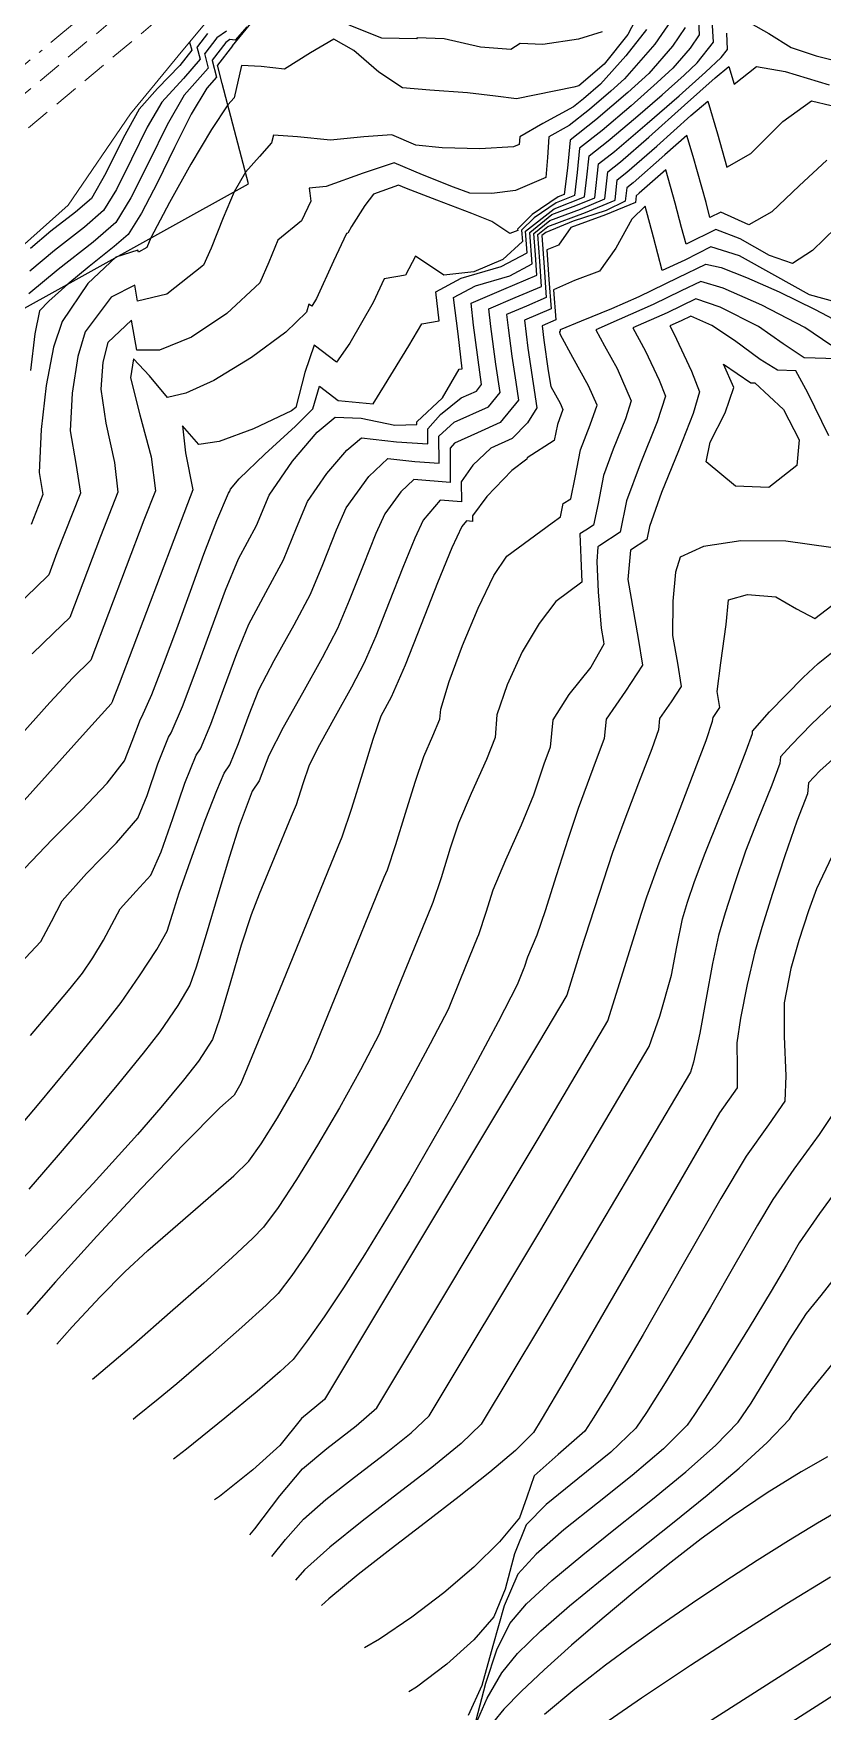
# Model space of a CAD drawing. Header units: millimetres. Extents: x -335 to 64136, y 248 to 109842.
# Drawn here: x -212.85 to -192.36, y 428.72 to 472.29 of the extents above; entities that cross this region are included whole.
import ezdxf

# ---------------------------------------------------------------- set-up
doc = ezdxf.new("R2010")
doc.units = ezdxf.units.MM
doc.header["$MEASUREMENT"] = 0
doc.linetypes.add('ACAD_ISO04W100', pattern=[30, 24, -3, 0, -3])
doc.linetypes.add('NASCOSTA', pattern=[9.525, 6.35, -3.175])
for name, color, linetype in [('curve livello 5m', 7, 'Continuous'), ('LIN010TR', 2, 'NASCOSTA'), ('LIN018TR', 6, 'NASCOSTA'), ('Per+Mod Surf', 7, 'Continuous'), ('sezioni', 7, 'Continuous'), ('TalusHautBas', 7, 'Continuous')]:
    doc.layers.add(name, color=color, linetype=linetype)
doc.layers.add('no_plot', color=5, linetype='Continuous', plot=False)

msp = doc.modelspace()

# ---------------------------------------------------------------- linework, layer by layer
at = {"layer": 'curve livello 5m', "color": 2, "flags": 128}
for points in [[(-197.02702, 473.00809), (-197.41476, 472.26063), (-198.02801, 471.49092), (-198.68281, 470.92987), (-198.68281, 470.92987), (-198.82037, 470.90064), (-200.30177, 470.59791), (-200.84823, 470.66119), (-201.57638, 470.75021), (-201.57638, 470.75021), (-202.55444, 470.82105), (-203.2622, 470.87741), (-203.2622, 470.87741), (-203.87698, 471.28689), (-204.53298, 471.84883), (-205.05023, 472.13931), (-205.05023, 472.13931), (-205.65735, 471.78775), (-206.32863, 471.36384), (-206.32863, 471.36384), (-206.93463, 471.43208), (-207.44922, 471.46293), (-207.44922, 471.46293), (-207.64153, 470.62224), (-207.80511, 470.43947), (-208.22856, 469.79411), (-208.76461, 468.89431), (-209.31974, 467.90222), (-209.80041, 466.98002), (-209.80041, 466.98002), (-209.90418, 466.73168), (-210.12703, 466.61017), (-210.13657, 466.66413), (-210.71104, 466.48417), (-211.43985, 465.79928), (-212.10437, 464.81492), (-212.10437, 464.81492), (-212.32828, 464.14867), (-212.52067, 463.15007), (-212.65365, 462.00302), (-212.69934, 460.89144), (-212.69934, 460.89144), (-212.60479, 460.32203), (-212.91241, 459.53865)], [(-213.07487, 450.61451), (-212.36214, 451.35763), (-211.60502, 452.12033), (-210.93576, 452.82633), (-210.48661, 453.39938), (-210.28848, 453.91393), (-210.07464, 454.48862), (-210.03765, 454.54584), (-209.77738, 455.12588), (-209.46962, 455.91142), (-209.13057, 456.82909), (-208.77642, 457.80549), (-208.42336, 458.76726), (-208.08759, 459.641), (-207.78528, 460.35333), (-207.75468, 460.41007), (-207.73352, 460.46114), (-207.50867, 460.72715), (-206.83884, 461.36687), (-206.04626, 462.08993), (-205.59766, 462.54154), (-205.42214, 463.13461), (-204.93728, 462.76089), (-204.03034, 462.67283), (-203.72975, 463.14812), (-203.10355, 464.17632), (-202.76648, 464.74828), (-202.31029, 464.8261), (-202.40428, 465.58086), (-201.73888, 465.93471), (-200.70158, 466.24193), (-200.02633, 466.59681), (-200.06743, 467.1531), (-199.33047, 467.74158), (-198.53685, 468.05176), (-198.47521, 468.56311), (-198.42041, 469.10995), (-197.92257, 469.5024), (-197.21523, 470.10082), (-196.52295, 470.70185), (-195.95383, 471.21038), (-195.61602, 471.53131), (-195.19006, 472.06594), (-195.22519, 472.63385)], [(-192.014, 467.24437), (-192.62111, 466.65705), (-193.13672, 466.31788), (-193.13672, 466.31788), (-193.73668, 466.52491), (-194.49224, 466.96224), (-195.12547, 467.19826), (-195.12547, 467.19826), (-195.90198, 466.82105), (-196.01761, 467.2557), (-196.18286, 467.88732), (-196.18286, 467.88732), (-196.42914, 468.7466), (-197.11817, 468.14051), (-197.19927, 468.07658), (-197.21824, 467.9042), (-197.99685, 467.58161), (-198.8929, 467.24967), (-198.8929, 467.24967), (-199.21365, 466.79266), (-199.51964, 466.66839), (-199.46369, 465.90626), (-199.40686, 465.1419), (-199.40686, 465.1419), (-200.10071, 464.84547), (-200.00991, 464.11634), (-199.87161, 463.20579), (-199.77784, 462.56881), (-199.77784, 462.56881), (-200.01597, 462.17701), (-200.41582, 461.77426), (-200.41582, 461.77426), (-200.97419, 461.52583), (-201.43977, 461.08384), (-201.73889, 460.64749), (-201.73889, 460.64749), (-201.73639, 460.12495), (-202.28407, 460.17451), (-202.72657, 459.65102), (-202.94448, 459.18937), (-203.25438, 458.42537), (-203.60854, 457.52232), (-203.95928, 456.64351), (-204.25889, 455.95222), (-204.25889, 455.95222), (-204.59013, 455.31855), (-205.01817, 454.55322), (-205.42526, 453.82241), (-205.69361, 453.29231), (-205.69361, 453.29231), (-205.85154, 452.80756), (-206.02611, 452.26128), (-206.02611, 452.26128), (-206.15667, 451.95896), (-206.60241, 450.88771), (-206.98918, 449.94116), (-207.20096, 449.40328), (-207.20096, 449.40328), (-207.45361, 448.61335), (-207.74368, 447.62572), (-208.01289, 446.71768), (-208.20295, 446.16652), (-208.20295, 446.16652), (-208.56685, 445.6044), (-208.95803, 445.1096), (-209.54426, 444.40508), (-210.14968, 443.70219), (-210.14968, 443.70219), (-211.30085, 442.4297), (-212.67718, 440.95317), (-213.79482, 439.78943)], [(-192.19207, 461.84486), (-192.73436, 462.95609), (-193.05139, 463.52858), (-193.05139, 463.52858), (-193.5294, 463.5458), (-193.97924, 463.82806), (-194.64297, 464.31529), (-195.23014, 464.71159), (-195.23014, 464.71159), (-195.77491, 464.95274), (-196.02456, 464.83147), (-196.32682, 464.69862), (-196.2147, 464.49674), (-195.75946, 463.52546), (-195.54965, 462.98417), (-195.54965, 462.98417), (-195.71299, 462.42529), (-196.10084, 461.44979), (-196.53846, 460.36738), (-196.8511, 459.48777), (-196.8511, 459.48777), (-196.91799, 459.15384), (-197.34324, 458.87777), (-197.41042, 458.11273), (-197.14903, 456.57819), (-197.03124, 455.88663), (-197.47469, 455.21203), (-197.97391, 454.48729), (-197.97391, 454.48729), (-198.0253, 453.98363), (-198.31872, 453.19435), (-198.70744, 452.16781), (-198.70744, 452.16781), (-198.96628, 451.38595), (-199.2725, 450.42074), (-199.56319, 449.50728), (-199.77545, 448.88067), (-199.77545, 448.88067), (-200.02026, 448.30885), (-200.10713, 448.03948), (-200.11457, 448.02226), (-200.29098, 447.59054), (-200.78264, 446.62975), (-201.32111, 445.61842), (-201.89327, 444.57849), (-202.48602, 443.53189), (-203.08624, 442.50054), (-203.6808, 441.50638), (-204.25661, 440.57133), (-204.80053, 439.71733), (-205.29946, 438.96631), (-205.74027, 438.34019), (-206.10986, 437.86091), (-206.10986, 437.86091), (-206.44431, 437.54937), (-207.04372, 437.02888), (-207.04372, 437.02888), (-207.88267, 436.33526), (-208.88035, 435.53251), (-209.21749, 435.26856)], [(-192.01526, 453.52014), (-192.42392, 453.14565), (-192.71857, 452.8328), (-192.74781, 452.54802), (-193.02502, 451.84031), (-193.33777, 450.93351), (-193.65813, 449.95856), (-193.93494, 449.07479), (-194.11699, 448.44151), (-194.11699, 448.44151), (-194.31427, 447.59612), (-194.48712, 446.72166), (-194.58368, 446.08048), (-194.58368, 446.08048), (-194.57314, 445.44158), (-194.57498, 444.91607), (-194.57498, 444.91607), (-195.03388, 444.2665), (-199.0499, 437.33043), (-199.6653, 436.29098), (-199.86463, 435.95866), (-200.33389, 435.49143), (-200.99622, 434.92855), (-201.79372, 434.29761), (-202.66848, 433.6262), (-203.56258, 432.94191), (-204.41813, 432.27234), (-205.1772, 431.64509), (-205.3694, 431.46794)], [(-201.42765, 428.23418), (-201.06493, 429.06258), (-200.69051, 429.72444), (-200.69051, 429.72444), (-200.27521, 430.22746), (-199.67453, 430.81069), (-198.93032, 431.45701), (-198.08439, 432.14934), (-197.17858, 432.87056), (-196.25472, 433.60356), (-195.35464, 434.33126), (-194.52018, 435.03654), (-193.79316, 435.7023), (-193.21541, 436.31144), (-193.12951, 436.4481), (-192.61781, 437.10761), (-191.95893, 437.90578)], [(-189.01477, 431.08486), (-195.47475, 426.96285)]]:
    msp.add_lwpolyline(points, dxfattribs=at)
at = {"layer": 'LIN010TR', "lineweight": 0, "ltscale": 0.1, "flags": 128}
for points in [[(-195.3803, 485.51743), (-202.3871, 479.66357), (-239.3567, 448.77711)], [(-194.21723, 485.51743), (-201.22403, 479.66357), (-238.19363, 448.77711)]]:
    msp.add_lwpolyline(points, dxfattribs=at)
at = {"layer": 'LIN018TR', "linetype": 'ACAD_ISO04W100', "lineweight": 0, "ltscale": 0.1, "flags": 128}
msp.add_lwpolyline([(-196.28192, 485.51743), (-240.25832, 448.77711)], dxfattribs=at)
at = {"layer": 'no_plot', "flags": 128}
for points in [[(-194.22544, 472.56124), (-193.74929, 472.28644), (-193.17394, 471.93027), (-193.17394, 471.93027), (-192.51987, 471.71082), (-191.71506, 471.50742), (-191.00094, 471.38109), (-191.00094, 471.38109), (-190.6443, 471.37509), (-189.88874, 471.38319), (-188.84598, 471.40322), (-187.62776, 471.43305), (-186.34578, 471.47052), (-186.34578, 471.47052), (-185.68648, 471.49978), (-184.86356, 471.67012), (-184.79331, 471.72545), (-184.70726, 471.77808), (-184.43735, 471.94031), (-179.07517, 475.17522)], [(-195.59715, 472.96454), (-195.55745, 472.25437), (-195.79781, 471.90521), (-196.24362, 471.39314), (-196.64816, 471.01482), (-197.32958, 470.41543), (-198.08345, 469.77477), (-198.66464, 469.31662), (-198.72861, 468.67824), (-198.80058, 468.08128), (-199.27649, 467.89527), (-199.84861, 467.50322), (-200.17184, 467.18031), (-200.15023, 466.88779), (-200.65653, 466.42361), (-201.41275, 466.10052), (-202.19204, 466.01545), (-202.92425, 466.5041), (-203.18646, 466.01776), (-203.74149, 465.92307), (-204.02858, 465.30466), (-204.63415, 464.248), (-204.98248, 463.75431), (-205.55983, 464.19933), (-205.80156, 463.48812), (-206.0408, 462.57417), (-206.15348, 462.49102), (-207.1366, 462.02424), (-208.02677, 461.69925), (-208.55693, 461.61356), (-208.98397, 462.09815), (-208.90516, 461.3974), (-208.70932, 460.4441), (-208.85349, 460.07695), (-210.626, 455.40645), (-210.79878, 454.96094), (-210.8014, 454.9569), (-210.83049, 454.87997), (-211.42084, 454.23146), (-214.6249, 450.68062)], [(-196.92621, 472.39486), (-197.46947, 471.713), (-198.12644, 470.97864), (-198.56609, 470.59191), (-198.82312, 470.38929), (-199.62415, 469.94901), (-200.22095, 469.60349), (-200.2352, 469.41017), (-200.38053, 469.34801), (-201.2585, 469.29351), (-202.23975, 469.32484), (-202.9202, 469.39467), (-203.54634, 469.66292), (-204.27226, 469.60313), (-205.1392, 469.51759), (-205.99189, 469.60322), (-206.62051, 469.64858), (-206.66652, 469.44745), (-206.97676, 469.09447), (-207.34776, 468.68631), (-207.64058, 468.17863), (-207.92413, 467.50584), (-208.23167, 466.71866), (-208.43727, 466.27191), (-209.38603, 465.52112), (-210.14824, 465.33905), (-210.22147, 465.75328), (-210.83269, 465.44407), (-211.51026, 464.54217), (-211.7021, 463.90605), (-211.84642, 462.95434), (-211.89993, 461.97254), (-211.75213, 461.12269), (-211.63092, 460.35255), (-212.24019, 458.80101), (-212.45453, 458.23623), (-212.79448, 457.89371), (-213.41406, 457.30862)], [(-195.92484, 472.4428), (-196.25635, 471.96123), (-196.87123, 471.25497), (-197.41113, 470.76119), (-198.24433, 470.04715), (-198.90887, 469.5233), (-198.98202, 468.79336), (-199.0643, 468.11079), (-199.22251, 468.04895), (-199.89584, 467.58755), (-200.27624, 467.20753), (-200.27412, 467.17877), (-200.47482, 467.09302), (-200.94912, 467.40955), (-201.46868, 467.61634), (-202.37741, 467.95965), (-203.16061, 468.26248), (-203.36755, 468.35134), (-204.01708, 468.12248), (-204.24047, 467.82579), (-204.59147, 467.28102), (-204.68756, 467.1028), (-204.7165, 467.09786), (-205.058, 466.38169), (-205.50245, 465.40486), (-205.62397, 465.20735), (-205.69753, 465.26404), (-205.75881, 465.057), (-206.29763, 464.5344), (-207.1909, 463.87525), (-208.17064, 463.27729), (-208.8956, 462.95222), (-209.36693, 462.84054), (-209.83489, 463.39864), (-210.25318, 463.8462), (-210.32728, 463.35225), (-210.08961, 462.39195), (-209.79123, 461.30062), (-209.68319, 460.41358), (-209.98239, 459.65164), (-211.36157, 456.01754), (-211.8319, 455.56216), (-212.42346, 454.92055), (-213.15061, 454.10063)], [(-207.83833, 472.35337), (-208.09153, 472.17503), (-208.39922, 471.773), (-208.41131, 471.76898), (-208.31077, 471.3871), (-208.93332, 470.68823), (-209.37605, 469.92234), (-209.85568, 468.95112), (-210.31882, 468.02165), (-210.71207, 467.38098), (-211.29957, 466.86788), (-212.2087, 466.1616), (-212.96816, 465.5286)], [(-207.30849, 472.46358), (-207.61591, 472.11703), (-207.74744, 472.13197), (-207.85335, 472.05737), (-208.20713, 471.59513), (-208.21218, 471.59344), (-208.09632, 471.15336), (-208.34918, 470.8695), (-208.75102, 470.19306), (-209.18787, 469.32919), (-209.62829, 468.42331), (-210.04087, 467.62086), (-210.39416, 467.06726), (-210.75781, 466.75689), (-211.40612, 466.2378), (-211.96024, 465.78142), (-212.4513, 465.33586), (-212.69848, 465.08768), (-212.81603, 464.49529), (-212.92718, 463.54173)], [(-196.29224, 472.63123), (-196.71489, 472.01725), (-197.49883, 471.11681), (-197.85522, 470.79086), (-198.40521, 470.31953), (-198.9351, 469.90182), (-199.46579, 469.60349), (-199.50311, 469.07343), (-199.54308, 468.55486), (-200.3314, 468.21764), (-200.94878, 468.13616), (-201.51953, 468.14388), (-201.94319, 468.29813), (-202.74876, 468.61797), (-203.48497, 468.93411), (-204.28466, 468.66429), (-205.24742, 468.31312), (-205.69151, 468.27265), (-205.67327, 468.14705), (-205.64321, 467.94003), (-205.887, 467.42674), (-206.50536, 466.92505), (-206.74072, 466.34956), (-206.97037, 465.81214), (-207.82596, 465.01821), (-208.74431, 464.40836), (-209.57546, 464.06435), (-210.16945, 464.06792), (-210.30638, 464.84243), (-210.91614, 464.26942), (-211.04514, 463.75353), (-211.10051, 463.05365), (-210.97148, 462.17006), (-210.74711, 461.14984), (-210.65706, 460.38306), (-211.11129, 459.22632), (-211.90805, 457.12688), (-212.32782, 456.71604), (-212.88737, 456.17869)], [(-198.08248, 472.33292), (-198.69734, 472.14741), (-199.61743, 472.00676), (-200.2062, 472.02675), (-200.44931, 471.8746), (-201.24345, 471.93795), (-202.18441, 472.15599), (-202.88624, 472.17771), (-202.90535, 472.15208), (-203.80378, 472.16959), (-204.65139, 472.5099)], [(-213.58492, 447.72396), (-212.66319, 448.70869), (-212.38418, 449.23416), (-212.103, 449.76538), (-212.103, 449.76538), (-211.47572, 450.47861), (-210.69425, 451.27025), (-210.14272, 451.91879), (-210.14272, 451.91879), (-209.89801, 452.50692), (-209.61953, 453.32906), (-209.34788, 454.02034), (-209.34788, 454.02034), (-209.27651, 454.13074), (-208.98182, 454.81085), (-208.62455, 455.75971), (-208.23931, 456.82058), (-207.86067, 457.83672), (-207.52323, 458.65139), (-207.52323, 458.65139), (-207.05552, 459.5185), (-206.73213, 460.29912), (-206.11951, 461.18819), (-205.48468, 461.93922), (-205.01808, 462.32689), (-205.01808, 462.32689), (-204.34088, 462.30043), (-203.46836, 462.11798), (-202.8966, 462.13489), (-202.8966, 462.13489), (-202.89696, 462.20956), (-202.22855, 462.83183), (-201.79148, 463.57348), (-201.71356, 463.58678), (-201.82155, 464.49474), (-201.94356, 465.43378), (-201.94356, 465.43378), (-201.37241, 465.73751), (-200.48204, 466.00121), (-199.90244, 466.30583), (-199.90244, 466.30583), (-199.96303, 467.12589), (-199.38445, 467.5879), (-198.76267, 467.81999), (-198.27313, 468.02225), (-198.27313, 468.02225), (-198.17618, 468.90327), (-197.76169, 469.23002), (-196.91122, 469.94953), (-196.07886, 470.67218), (-195.39459, 471.28361), (-194.98841, 471.66948), (-194.98841, 471.66948), (-194.82266, 471.87752), (-194.84201, 472.29729)], [(-208.32971, 472.29268), (-208.59131, 471.95088), (-208.61043, 471.94451), (-208.52522, 471.62084), (-208.9539, 471.12376), (-209.51745, 470.50695), (-209.89392, 469.85569), (-210.30177, 469.02984), (-210.69559, 468.23948), (-211.02998, 467.6947), (-211.52955, 467.25839), (-212.30261, 466.65781), (-212.94841, 466.11956)], [(-208.79544, 472.06642), (-208.73967, 471.85457), (-209.04872, 471.46173), (-209.62798, 470.86459), (-210.10159, 470.32568), (-210.52279, 469.56965), (-210.96778, 468.66045), (-211.34789, 468.00841), (-211.75953, 467.6489), (-212.39653, 467.15403), (-212.92866, 466.71052)], [(-212.9278, 446.27371), (-212.39909, 446.89027), (-211.90039, 447.4896), (-211.5813, 447.89191), (-211.5813, 447.89191), (-211.31322, 448.28834), (-211.02867, 448.74558), (-211.02867, 448.74558), (-210.59505, 449.56354), (-210.17963, 450.01565), (-209.79884, 450.43819), (-209.79884, 450.43819), (-209.53394, 451.03814), (-209.23243, 451.90915), (-208.9197, 452.82315), (-208.62113, 453.55205), (-208.62113, 453.55205), (-208.51537, 453.71564), (-208.2439, 454.35819), (-207.91216, 455.25735), (-207.56848, 456.1941), (-207.26117, 456.94945), (-207.26117, 456.94945), (-206.81812, 457.77279), (-206.35637, 458.62693), (-206.35637, 458.62693), (-206.0175, 459.45526), (-205.73074, 460.13709), (-205.73074, 460.13709), (-205.23174, 460.86128), (-204.71464, 461.47302), (-204.33458, 461.7888), (-204.33458, 461.7888), (-203.42225, 461.69073), (-202.60655, 461.63241), (-202.60655, 461.63241), (-202.6084, 462.02077), (-202.28342, 462.39693), (-201.73896, 462.8302), (-201.73896, 462.8302), (-201.34477, 463.00559), (-201.21125, 463.17187), (-201.25982, 463.49574), (-201.42004, 464.71505), (-201.48285, 465.2867), (-201.48285, 465.2867), (-200.63466, 465.65036), (-199.77854, 466.01485), (-199.77854, 466.01485), (-199.81332, 466.54335), (-199.85862, 467.09868), (-199.85862, 467.09868), (-199.43843, 467.43421), (-198.6389, 467.73266), (-198.00941, 467.99274), (-198.00941, 467.99274), (-197.93195, 468.6966), (-197.60081, 468.95764), (-196.86536, 469.59968), (-195.94518, 470.42617), (-195.14944, 471.1371), (-194.7873, 471.43249), (-194.65612, 470.97476), (-194.07018, 471.43271), (-193.32582, 471.30094), (-192.18434, 470.95984)], [(-213.73823, 443.2882), (-212.75003, 444.45506), (-211.8278, 445.56338), (-211.07035, 446.49441), (-210.57648, 447.12941), (-210.57648, 447.12941), (-210.09446, 447.81755), (-209.65057, 448.50326), (-209.37797, 448.98081), (-209.37797, 448.98081), (-209.2407, 449.41779), (-209.07039, 449.97439), (-209.07039, 449.97439), (-208.73339, 450.92841), (-208.3883, 451.86181), (-208.09025, 452.62885), (-207.89437, 453.08377), (-207.89437, 453.08377), (-207.75423, 453.30054), (-207.52681, 453.8572), (-207.25211, 454.61037), (-206.99912, 455.24752), (-206.99912, 455.24752), (-206.60015, 456.00745), (-206.08083, 456.93481), (-205.65721, 457.73536), (-205.65721, 457.73536), (-205.33586, 458.5022), (-204.982, 459.40135), (-204.72935, 459.97507), (-204.72935, 459.97507), (-204.13854, 460.79031), (-203.65107, 461.2507), (-203.65107, 461.2507), (-202.94647, 461.17496), (-202.31649, 461.12992), (-202.31649, 461.12992), (-202.31985, 461.83199), (-201.92577, 462.19887), (-201.03512, 462.59515), (-200.73345, 462.97085), (-200.84318, 463.70261), (-200.97173, 464.68095), (-201.02214, 465.13962), (-201.02214, 465.13962), (-200.34158, 465.43141), (-199.65465, 465.72387), (-199.65465, 465.72387), (-199.69789, 466.38099), (-199.75422, 467.07147), (-199.75422, 467.07147), (-199.4924, 467.28053), (-198.51513, 467.64533), (-197.74568, 467.96323), (-197.74568, 467.96323), (-197.68772, 468.48993), (-197.43993, 468.68526), (-196.664, 469.3676), (-195.77943, 470.16229), (-195.33458, 470.53719), (-195.33458, 470.53719), (-195.08823, 469.68099), (-194.842, 468.81856), (-194.842, 468.81856), (-194.2207, 469.17697), (-193.38376, 470.00626), (-192.64196, 470.53802), (-192.64196, 470.53802), (-192.13014, 470.42143)], [(-192.24851, 469.00454), (-192.96257, 468.33369), (-193.67681, 467.66259), (-194.26793, 467.32524), (-194.99558, 467.64736), (-195.2797, 467.50934), (-195.38246, 467.89947), (-195.71754, 469.09497), (-195.88186, 469.64189), (-196.45686, 469.14216), (-197.27905, 468.41288), (-197.4435, 468.28325), (-197.48196, 467.93371), (-197.97951, 467.69514), (-198.83049, 467.41469), (-199.54638, 467.12684), (-199.64981, 467.04426), (-199.58246, 466.21863), (-199.53075, 465.43288), (-200.04849, 465.21246), (-200.56142, 464.99254), (-200.52343, 464.64684), (-200.42655, 463.90947), (-200.3247, 463.23892), (-200.25564, 462.76983), (-200.72547, 462.18471), (-201.31671, 461.9203), (-201.91907, 461.65363), (-202.03074, 461.52538), (-202.02644, 460.62743), (-202.96757, 460.71261), (-203.31133, 460.38794), (-203.72796, 459.81305), (-203.95966, 459.30675), (-204.29177, 458.47243), (-204.6495, 457.56611), (-204.95805, 456.84379), (-205.35618, 456.0788), (-205.86594, 455.1644), (-206.36652, 454.26514), (-206.73706, 453.54558), (-206.99309, 452.88544), (-207.16761, 452.61548), (-207.50957, 451.71134), (-207.76177, 450.92217), (-208.06398, 449.91604), (-208.36817, 448.89072), (-208.62634, 448.044), (-208.79046, 447.57367), (-209.10428, 447.0475), (-209.57166, 446.3669), (-210.00414, 445.80901), (-210.64173, 445.02369), (-211.40288, 444.10896), (-212.20604, 443.16281), (-212.96965, 442.28327)], [(-192.00551, 465.31052), (-192.69923, 465.50142), (-193.59985, 466.00319), (-194.51575, 466.51828), (-195.25536, 466.74915), (-195.92969, 466.40364), (-196.52427, 466.13275), (-196.74408, 466.99765), (-196.96612, 467.81009), (-197.3094, 467.46926), (-197.72273, 466.7179), (-198.15317, 466.11879), (-198.79993, 465.87233), (-199.341, 465.6364), (-199.28297, 464.85092), (-199.63999, 464.69839), (-199.59327, 464.32321), (-199.47921, 463.52677), (-199.41339, 463.12369), (-199.17167, 462.68846), (-199.09896, 462.52309), (-199.24124, 462.14083), (-199.32484, 461.72342), (-200.03006, 461.27014), (-200.03801, 461.23278), (-200.4241, 460.94456), (-201.0793, 460.26615), (-201.44704, 459.76961), (-201.44634, 459.62246), (-201.60057, 459.63642), (-201.72518, 459.489), (-201.98607, 458.93629), (-202.35709, 458.0216), (-202.78111, 456.94044), (-203.20103, 455.88829), (-203.55973, 455.06066), (-203.82706, 454.56503), (-204.0391, 453.96089), (-204.30929, 453.08492), (-204.59218, 452.16198), (-204.84232, 451.41692), (-204.94825, 451.17162), (-206.38157, 447.65136), (-207.4612, 445.02169), (-207.64163, 444.72001), (-208.00711, 444.39437), (-208.94406, 443.45085), (-210.051, 442.29414), (-211.20436, 441.05682), (-212.28055, 439.87145), (-213.02091, 439.02506)], [(-212.24205, 438.25582), (-211.84344, 438.70508), (-211.11505, 439.4865), (-210.4796, 440.1355), (-210.4796, 440.1355), (-209.87923, 440.68627), (-209.10545, 441.35915), (-208.30976, 442.04362), (-207.64367, 442.62916), (-207.25869, 443.00523), (-207.25869, 443.00523), (-206.93628, 443.45833), (-206.51412, 444.13556), (-206.06673, 444.91229), (-205.66865, 445.6639), (-205.66865, 445.6639), (-204.83998, 447.68231), (-203.73983, 450.38428), (-203.73983, 450.38428), (-203.65852, 450.57256), (-203.43516, 451.2315), (-203.18488, 452.04051), (-202.93396, 452.85186), (-202.7087, 453.51779), (-202.7087, 453.51779), (-202.47683, 454.05283), (-202.29338, 454.48784), (-202.29338, 454.48784), (-202.27343, 454.74311), (-202.05551, 455.46755), (-201.70907, 456.39662), (-201.29897, 457.36748), (-200.89003, 458.21727), (-200.89003, 458.21727), (-200.55742, 458.71425), (-199.37815, 459.58032), (-199.16507, 459.73939), (-199.09139, 460.08547), (-198.89757, 460.21005), (-198.78046, 460.76121), (-198.64371, 461.47756), (-198.64371, 461.47756), (-198.39462, 462.12895), (-198.21163, 462.63836), (-198.21163, 462.63836), (-198.43242, 463.14053), (-198.84357, 463.87281), (-199.16645, 464.46218), (-199.16645, 464.46218), (-199.17663, 464.53007), (-199.17928, 464.55131), (-199.15907, 464.55994), (-199.16236, 464.6044), (-198.61753, 464.82764), (-197.83127, 465.14496), (-197.83127, 465.14496), (-197.11499, 465.45978), (-196.10213, 465.95532), (-195.38525, 466.30005), (-195.38525, 466.30005), (-194.99265, 466.20969), (-194.3283, 465.95732), (-193.4828, 465.58304), (-192.54673, 465.12695), (-191.61068, 464.62914)], [(-192.14252, 464.19418), (-192.81717, 464.65662), (-193.93628, 465.23486), (-194.93553, 465.6772), (-195.51513, 465.85095), (-196.02754, 465.60455), (-196.75151, 465.25034), (-197.63667, 464.86438), (-198.24846, 464.59241), (-198.02265, 464.17641), (-197.69318, 463.5926), (-197.3243, 462.75363), (-197.47756, 462.28047), (-197.79477, 461.4983), (-198.04617, 460.8143), (-198.18556, 460.08423), (-198.30497, 459.52213), (-198.50757, 459.39061), (-198.66118, 459.29814), (-198.63639, 458.67483), (-198.60753, 458.04011), (-199.28241, 457.54446), (-199.7139, 456.97014), (-200.16207, 456.2301), (-200.54729, 455.37377), (-200.81273, 454.59607), (-200.85856, 454.00971), (-201.08725, 453.44193), (-201.485, 452.55349), (-201.81255, 451.78148), (-202.02682, 451.13485), (-202.26203, 450.36905), (-202.47473, 449.7282), (-202.53141, 449.59694), (-203.29838, 447.71325), (-203.87609, 446.30611), (-204.35947, 445.3777), (-204.90503, 444.39339), (-205.47109, 443.42285), (-206.01601, 442.53574), (-206.49811, 441.80172), (-206.87574, 441.29046), (-207.15631, 441.0055), (-207.694, 440.50545), (-208.42859, 439.84396), (-209.29986, 439.07468), (-210.2476, 438.25127), (-211.21158, 437.42738), (-211.31721, 437.34238)], [(-191.98392, 463.8393), (-192.83596, 463.86999), (-193.37586, 464.23225), (-194.02366, 464.68411), (-195.01671, 465.17971), (-195.64502, 465.40184), (-196.38804, 465.04091), (-197.28764, 464.64551), (-196.95394, 464.04467), (-196.60007, 463.28966), (-196.43697, 462.8689), (-196.65176, 462.2058), (-197.09631, 461.10962), (-197.44864, 460.15104), (-197.61148, 459.33798), (-198.14031, 458.99468), (-198.19424, 458.96221), (-198.21824, 458.57896), (-198.18479, 457.79471), (-198.10393, 456.84474), (-198.04494, 456.49839), (-198.03432, 456.43609), (-198.37789, 455.83975), (-198.94706, 455.12673), (-199.36035, 454.46768), (-199.43265, 453.7592), (-199.59958, 453.31484), (-199.86094, 452.51042), (-200.1878, 451.73007), (-200.59187, 450.82071), (-200.91641, 450.04516), (-201.10417, 449.46267), (-201.29093, 448.88384), (-201.32299, 448.8096), (-201.75678, 447.7442), (-202.08354, 446.94833), (-202.54405, 446.05271), (-203.05425, 445.10541), (-203.59599, 444.13677), (-204.15114, 443.17712), (-204.70154, 442.2568), (-205.22906, 441.40616), (-205.71553, 440.65554), (-206.14283, 440.03526), (-206.4928, 439.57569), (-206.80943, 439.26488), (-207.43645, 438.69666), (-208.25036, 437.98106), (-209.12765, 437.22813), (-209.6144, 436.8257), (-210.19324, 436.35996), (-210.26535, 436.3035)], [(-192.14283, 458.94138), (-193.31114, 459.10864), (-194.47482, 459.11476), (-195.45048, 458.97152), (-196.05475, 458.69066), (-196.17146, 458.30507), (-196.24493, 457.55222), (-196.25313, 456.65799), (-196.12185, 455.93719), (-196.02815, 455.33716), (-196.29126, 454.9369), (-196.58747, 454.50689), (-196.61796, 454.20805), (-196.79007, 453.71829), (-197.13299, 452.82264), (-197.51773, 451.82289), (-197.81531, 451.02078), (-198.64431, 448.46924), (-199.00175, 447.31891), (-199.7371, 446.07685), (-205.28813, 436.82214), (-205.8877, 436.3286), (-206.45262, 435.62848), (-207.15307, 434.99603), (-208.0167, 434.30114), (-208.14507, 434.20937)], [(-207.22781, 433.30342), (-207.09861, 433.45741), (-206.44857, 434.31591), (-205.86124, 435.01838), (-205.86124, 435.01838), (-205.23306, 435.54909), (-204.47074, 436.13525), (-203.93226, 436.60627), (-203.93226, 436.60627), (-199.71915, 443.63038), (-197.93028, 446.6519), (-197.06076, 449.45026), (-196.92317, 449.87375), (-196.59856, 450.75512), (-196.17053, 451.87266), (-195.73356, 453.00539), (-195.3821, 453.93233), (-195.21062, 454.43248), (-195.21062, 454.43248), (-195.20103, 454.52649), (-195.02506, 454.7877), (-195.09584, 455.20323), (-194.9992, 455.94561), (-194.8635, 456.9462), (-194.8635, 456.9462), (-194.80109, 457.58568), (-194.30404, 457.71911), (-193.57038, 457.66456), (-193.57038, 457.66456), (-193.03497, 457.35076), (-192.56052, 457.0994), (-192.11608, 457.4407)], [(-206.66164, 432.74423), (-206.30857, 433.18179), (-205.83479, 433.70817), (-205.83479, 433.70817), (-205.25918, 434.21867), (-204.51491, 434.80439), (-203.73262, 435.40307), (-203.0429, 435.95249), (-202.57638, 436.3904), (-202.57638, 436.3904), (-199.7012, 441.18391), (-196.85881, 445.98489), (-196.58631, 446.77233), (-196.28338, 447.83682), (-196.28338, 447.83682), (-196.13779, 448.57502), (-195.99392, 449.30119), (-195.99392, 449.30119), (-195.8627, 449.73502), (-195.68165, 450.27314), (-195.68165, 450.27314), (-195.40118, 451.0093), (-195.02917, 451.93567), (-194.64702, 452.87788), (-194.3361, 453.66156), (-194.17782, 454.11235), (-194.17782, 454.11235), (-194.1716, 454.17298), (-193.72999, 454.67665), (-192.85741, 455.56833), (-192.85741, 455.56833), (-192.46648, 455.92657), (-191.86336, 456.41945)], [(-191.94099, 455.02275), (-192.64066, 454.35699), (-193.17477, 453.81119), (-193.44508, 453.50289), (-193.46282, 453.33018), (-193.67222, 452.76939), (-194.04343, 451.85223), (-194.35334, 451.05673), (-194.62417, 450.26451), (-194.88422, 449.45512), (-195.05546, 448.87135), (-195.21303, 448.14303), (-195.37893, 447.2386), (-195.5458, 446.32741), (-195.70627, 445.5788), (-195.78735, 445.31788), (-199.68325, 438.73744), (-201.2205, 436.17453), (-201.7411, 435.67398), (-202.50121, 435.05427), (-203.39442, 434.3661), (-204.31429, 433.66018), (-205.15441, 432.98723), (-205.80834, 432.39796), (-206.04096, 432.13121)], [(-192.11558, 450.91878), (-192.51415, 450.07959), (-192.72474, 449.50663), (-192.97081, 448.74074), (-193.17853, 448.01167), (-193.35408, 447.12353), (-193.35444, 446.24458), (-193.31042, 445.22388), (-193.33496, 444.56629), (-193.76309, 443.95062), (-194.34279, 443.13972), (-194.99775, 442.03801), (-195.97408, 440.33254), (-197.01888, 438.5037), (-197.87926, 437.03187), (-198.29419, 436.3578), (-198.53159, 435.99403), (-199.22685, 435.39039), (-199.84295, 434.83846), (-200.03667, 434.2836), (-200.22911, 433.74393), (-200.74806, 433.12299), (-201.41652, 432.46282), (-202.18915, 431.79805), (-203.02058, 431.1633), (-203.86547, 430.59318), (-204.2552, 430.36747)], [(-192.09495, 444.2165), (-192.44077, 443.69759), (-193.09777, 442.79991), (-193.6517, 442.01294), (-194.04655, 441.34876), (-194.63514, 440.3206), (-195.26501, 439.21807), (-195.7837, 438.33077), (-196.40199, 437.32013), (-196.92748, 436.48407), (-197.20254, 436.07338), (-197.85548, 435.45383), (-198.71478, 434.76043), (-199.53103, 434.09515), (-200.05484, 433.55996), (-200.35451, 432.81283), (-200.59757, 431.89701), (-200.89476, 431.17927), (-201.41701, 430.58163), (-202.11368, 429.95029), (-202.90048, 429.34961), (-203.09742, 429.22397)], [(-191.74944, 442.58039), (-192.43363, 441.64461), (-192.96061, 440.88616), (-193.2962, 440.30867), (-193.68813, 439.62966), (-194.26307, 438.68506), (-194.82153, 437.78162), (-195.31105, 437.00279), (-195.67919, 436.43201), (-195.8735, 436.15273), (-196.48967, 435.53696), (-197.30402, 434.84736), (-198.20271, 434.13047), (-199.07194, 433.43284), (-199.79789, 432.80098), (-200.26673, 432.28145), (-200.62775, 431.46482), (-200.91573, 430.42258), (-201.20263, 429.39307), (-201.56041, 428.61462)], [(-201.35525, 428.49207), (-201.10209, 429.44857), (-200.81948, 430.31732), (-200.47862, 431.00295), (-200.47862, 431.00295), (-200.04221, 431.51259), (-199.38885, 432.11641), (-198.58337, 432.78789), (-197.69064, 433.50051), (-196.77553, 434.22777), (-195.90289, 434.94312), (-195.13758, 435.62007), (-194.54445, 436.23209), (-194.54445, 436.23209), (-194.20829, 436.72626), (-193.72672, 437.51862), (-193.2114, 438.37192), (-192.77399, 439.0489), (-192.77399, 439.0489), (-192.39327, 439.52299), (-192.08151, 439.9196)], [(-192.22923, 435.33165), (-192.91409, 434.94295), (-193.79077, 434.39185), (-194.7057, 433.77819), (-195.50531, 433.20181), (-196.36244, 432.53625), (-197.23068, 431.83527), (-198.0784, 431.12672), (-198.87398, 430.43849), (-199.58579, 429.79842), (-200.18221, 429.2344), (-200.63162, 428.77428), (-200.9024, 428.44594)], [(-191.81776, 433.99446), (-192.48648, 433.60558), (-193.23994, 433.14633), (-194.05045, 432.63469), (-194.89032, 432.08867), (-195.73187, 431.52628), (-196.5474, 430.9655), (-197.30923, 430.42435), (-197.98966, 429.92083), (-198.78789, 429.29343), (-199.57446, 428.63832)], [(-189.40354, 432.20975), (-199.12452, 426.00694)], [(-198.29175, 428.22053), (-197.05778, 429.06902), (-195.78446, 429.91997), (-194.51367, 430.74614), (-193.2873, 431.52029), (-192.14726, 432.21518)]]:
    msp.add_lwpolyline(points, dxfattribs=at)
at = {"layer": 'Per+Mod Surf', "color": 2, "linetype": 'Continuous'}
msp.add_lwpolyline([(-195.38169, 461.16683), (-195.27138, 461.67992), (-194.88227, 462.444), (-194.66232, 463.09944), (-194.66232, 463.09944), (-194.9288, 463.70552), (-194.22285, 463.22162), (-194.11886, 463.21787), (-193.37272, 462.52855), (-192.96703, 461.73494), (-193.0235, 461.07512), (-193.0235, 461.07512), (-193.74766, 460.5021), (-194.62106, 460.53607), (-195.38169, 461.16683)], dxfattribs=at)
at = {"layer": 'sezioni', "linetype": 'Continuous', "lineweight": 0, "flags": 128}
msp.add_lwpolyline([(-237.52433, 448.77711), (-236.97832, 449.26074), (-235.37009, 449.91621), (-234.59579, 450.03548), (-232.83855, 451.19724), (-231.46844, 452.44825), (-229.94942, 453.72908), (-228.34521, 454.8533), (-226.24117, 456.25904), (-224.35537, 457.8603), (-223.03889, 458.82109), (-221.68678, 460.10206), (-219.23163, 462.41494), (-218.05743, 463.518), (-216.91887, 464.30088), (-215.70921, 464.79917), (-214.86735, 465.23602), (-211.95155, 467.83364), (-210.32991, 470.20782), (-208.96896, 471.85821), (-208.10027, 472.90057), (-206.65261, 473.82723), (-204.36517, 475.9989), (-201.1341, 478.43245)], dxfattribs=at)
at = {"layer": 'TalusHautBas', "color": 2, "linetype": 'Continuous'}
for p, q in [((-207.6821, 471.97278), (-204.79809, 475.47778)), ((-207.6821, 471.97278), (-208.06901, 471.46724)), ((-207.94964, 470.99349), (-208.06901, 471.46724)), ((-207.2691, 468.38478), (-207.94964, 470.99349)), ((-218.68811, 462.04778), (-207.2691, 468.38478))]:
    msp.add_line(p, q, dxfattribs=at)

doc.saveas('drawing.dxf')
